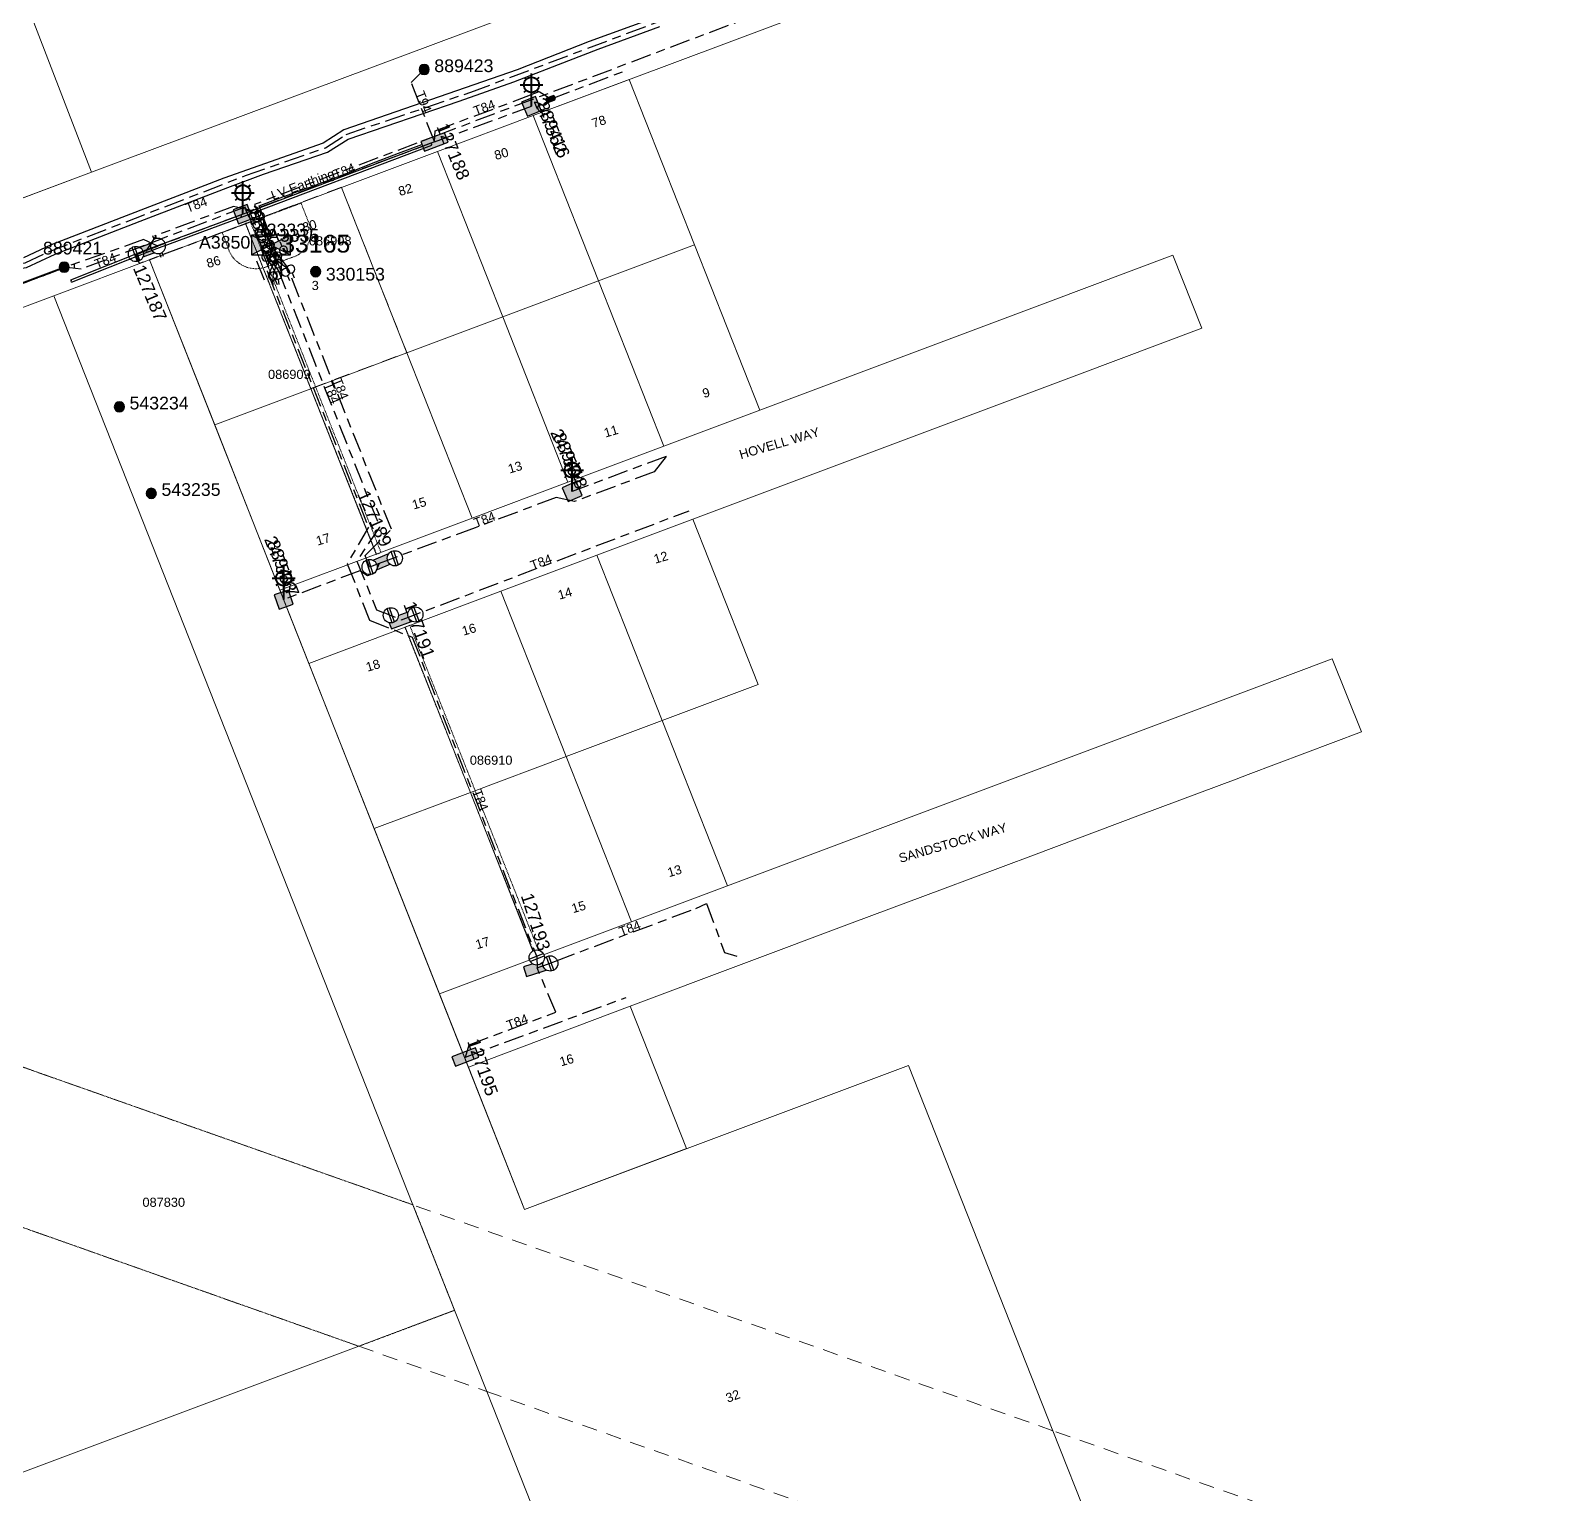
# Model space of a CAD drawing. Header units: metres. Extents: x 308997 to 310798, y 6265909 to 6266857.
# Drawn here: x 309601.7 to 309904, y 6266295.5 to 6266583.6 of the extents above; entities that cross this region are included whole.
import ezdxf
from ezdxf.enums import TextEntityAlignment as Align

# ---------------------------------------------------------------- set-up
doc = ezdxf.new("R2010")
doc.units = ezdxf.units.M
for name, pattern in [('Cable Exist OH', [1, 1, 0]), ('Cable Exist UG', [8.2, 4, -1.2, 1.8, -1.2]), ('Dash', [5, 3, -2]), ('HIDDEN', [0.375, 0.25, -0.125]), ('HIDDEN2', [0.1875, 0.125, -0.0625])]:
    doc.linetypes.add(name, pattern=pattern)
doc.layers.get('0').update_dxf_attribs({"color": 6})
for name, color, linetype, lineweight in [('Cadastre Developer_SP_EXT', 9, 'Continuous', 5), ('Cadastre Easements_SP_EXT', 9, 'Continuous', 5), ('Cadastre Land Parcels_SP_EXT', 9, 'Continuous', 5), ('Cadastre Other Property_SP_EXT', 9, 'HIDDEN', 5), ('Cadastre Roads_SP_EXT', 9, 'Continuous', 5)]:
    doc.layers.add(name, color=color, linetype=linetype, lineweight=lineweight)
for name, color, linetype in [('Equip_HV_EXT', 7, 'Continuous'), ('Equip_LV_EXT', 7, 'Continuous'), ('Equip_SP_SL_EXT', 7, 'Continuous'), ('Mains_HV_EXT', 7, 'Continuous'), ('Mains_LV_EXT', 7, 'Continuous'), ('Mains_LV_SL_EXT', 7, 'Continuous'), ('Mains_TR_EXT', 7, 'Continuous'), ('OH_Details_SP_MISC', 7, 'Continuous'), ('Sub_SP_EXT', 7, 'Continuous'), ('SupportsOH_SP_TR_HV_LV_SL_EXT', 7, 'Continuous'), ('SupportsUG_SP_LV_EXT', 7, 'Continuous'), ('SupportsUG_SP_LV_SL_EXT', 7, 'Continuous'), ('UG_Details_SP_MISC', 7, 'Continuous')]:
    doc.layers.add(name, color=color, linetype=linetype)
doc.styles.add('COLUMN_LABEL', font='arial.ttf')
doc.styles.add('iecARIAL', font='arial.ttf', dxfattribs={"height": 2})
doc.styles.add('POLE_LABEL', font='arial.ttf')
doc.styles.get("Standard").update_dxf_attribs({"font": 'arial.ttf'})
doc.styles.add('SWITCH_LABEL', font='arial.ttf', dxfattribs={"height": 2.5})
doc.linetypes.add('Cable E UG', pattern='A,6,-0.5,["E",Standard,S=1.7,R=0,X=0.5,Y=-1],-2.9', length=9.4)
doc.linetypes.add('Cable P UG', pattern='A,6,-0.5,["P",Standard,S=1.7,R=0,X=0.5,Y=-1],-2.9', length=9.4)

# ---------------------------------------------------------------- blocks, each defined once
blk = doc.blocks.new('SUB_PADMOUNT_EXT')
for points in [[(0, 0), (-3.84, 1.92), (-3.84, -1.92)], [(0, 0), (3.84, 1.92), (3.84, -1.92)]]:
    blk.add_hatch(color=256).paths.add_polyline_path(points)
for p, q in [((3.84, 1.92), (-3.84, -1.92)), ((-3.84, 1.92), (3.84, -1.92))]:
    blk.add_line(p, q)
blk.add_lwpolyline([(-3.84, -1.92), (3.84, -1.92), (3.84, 1.92), (-3.84, 1.92)], close=True)
for tag, height, flags, p in [('ASSET_NUM', 3.5, 8, (2, 2)), ('STREET_CODE', 0.2, 9, (1.5, 0)), ('CONSTRUCTED_VOLTAGE', 0.2, 9, (1.5, -0.2)), ('OPERATING_VOLTAGE', 0.2, 9, (1.5, -0.6)), ('ORIENTATION', 0.2, 9, (1.5, -0.8)), ('OWNED_BY', 0.2, 9, (1.5, -1)), ('OPERATED_BY', 0.2, 9, (1.5, -1.2)), ('SECONDARY_VOLTAGE', 0.2, 9, (1.5, -1.6)), ('STATE', 0.2, 9, (1.5, -1.8)), ('SUBSTATION_TYPE', 0.2, 9, (1.5, -2.2)), ('STREETNAME', 0.2, 9, (1.5, -3)), ('NO_PHASES', 0.2, 9, (1.5, -0.4)), ('MAINTAINED_BY', 0.2, 9, (1.5, -1.4)), ('PARENT', 0.2, 9, (1.5, -2)), ('USAGE', 0.2, 9, (1.5, -2.4)), ('LEGEND', 0.2, 9, (1.5, -2.6)), ('LOCATION', 0.2, 9, (1.5, -2.8)), ('SUBURB', 0.2, 9, (1.5, -3.2)), ('Z', 0.2, 1, (1.5, -3.6)), ('NOTES', 0.2, 9, (1.5, -3.4))]:
    blk.add_attdef(tag, text='', height=height, dxfattribs=dict(flags=flags)).set_placement(p, align=Align.MIDDLE_LEFT)
blk = doc.blocks.new('COLUMN_EXT')
blk.add_hatch(color=256).paths.add_polyline_path([(-1.49, 1.48), (-1.49, -1.49), (1.48, -1.49), (1.48, 1.48)])
blk.add_lwpolyline([(-1.49, -1.49), (1.48, -1.49), (1.48, 1.48), (-1.49, 1.48)], close=True)
for tag, height, style, flags, p in [('ASSET_NUM', 2.5, 'COLUMN_LABEL', 8, (2, 2)), ('STRUCTURE_PLANT_NUMBER', 0.2, 'POLE_LABEL', 9, (1.81, 0.03)), ('STREET_CODE', 0.2, 'COLUMN_LABEL', 9, (1.81, -0.2))]:
    blk.add_attdef(tag, text='', height=height, dxfattribs=dict(style=style, flags=flags)).set_placement(p, align=Align.MIDDLE_LEFT)
at = {"flags": 1}
blk.add_attdef('Z', (1.81, -2.35), '', height=0.2, dxfattribs=at)
at = {"flags": 9}
for tag, p in [('COLUMN_TYPE', (1.81, -0.4)), ('OWNED_BY', (1.81, -0.6)), ('STATE', (1.81, -0.8)), ('USAGE', (1.81, -1)), ('STREETNAME', (1.81, -1.6)), ('SUBURB', (1.81, -1.8)), ('LEGEND', (1.81, -1.2)), ('LOCATION', (1.81, -1.4)), ('NOTES', (1.81, -2))]:
    blk.add_attdef(tag, text='', height=0.2, dxfattribs=at).set_placement(p, align=Align.MIDDLE_LEFT)
blk = doc.blocks.new('PILLAR_EXT')
blk.add_hatch(color=256).paths.add_polyline_path([(-2.475, 0.99), (-2.475, -0.99), (2.475, -0.99), (2.475, 0.99)])
blk.add_lwpolyline([(-2.475, -0.99), (2.475, -0.99), (2.475, 0.99), (-2.475, 0.99)], close=True)
at = {"style": 'iecARIAL', "flags": 8}
blk.add_attdef('ASSET_NUM', (1.5, 3.5), '', height=2.5, dxfattribs=at)
for tag, p, flags in [('OWNED_BY', (0, -0.2), 9), ('STATE', (0, -0.4), 9), ('SUPPORT_TYPE', (0, -0.6), 9), ('STREETNAME', (0, -1.8), 9), ('SUBURB', (0, -2), 1), ('USAGE', (0, -0.8), 9), ('LEGEND', (0, -1), 9), ('LOCATION', (0, -1.2), 9), ('NOTES', (0, -1.4), 9), ('PARENT', (0, -1.6), 9)]:
    blk.add_attdef(tag, p, '', height=0.2, dxfattribs=dict(flags=flags))
blk = doc.blocks.new('SL_LANTERN_EXT')
at = {"lineweight": 40}
for p, q in [((0, 1.97), (0, 6.47)), ((-2.25, 4.22), (2.25, 4.22)), ((-1.46, 5.68), (-1.06, 5.28)), ((-1.46, 2.76), (-1.06, 3.16)), ((1.46, 5.68), (1.06, 5.28)), ((1.46, 2.76), (1.06, 3.16)), ((0, 0), (0, 2.72))]:
    blk.add_line(p, q, dxfattribs=at)
blk.add_circle((0, 4.22), 1.5, dxfattribs=at)
at = {"style": 'iecARIAL', "flags": 8}
blk.add_attdef('ASSET_NUM', (1.5, 1.5), '', height=2.5, dxfattribs=at)
for tag, p, height, flags in [('OPERATING_VOLTAGE', (0.98, -1.65), 0.2, 9), ('ORIENTATION', (0.98, -1.85), 0.2, 9), ('OWNED_BY', (0.98, -2.05), 0.2, 9), ('STATE', (0.98, -2.25), 0.2, 9), ('CONSTRUCTED_VOLTAGE', (0.98, -0.65), 0.2, 9), ('CONTROL_TYPE', (0.98, -0.85), 0.2, 9), ('LANTERN_PURPOSE', (0.98, -1.05), 0.2, 9), ('LANTERN_TYPE', (0.98, -1.25), 0.2, 9), ('NO_PHASES', (0.98, -1.45), 0.2, 9), ('USAGE', (0.98, -2.45), 0.2, 9), ('CEXIST', (0.98, -2.65), 0.2, 9), ('CNEW', (0.98, -2.85), 0.2, 9), ('CNUMBER', (0.98, -3.05), 0.2, 9), ('LNUMBER', (2.18, -3.25), 2.5, 8), ('CREMOVE', (0.98, -3.25), 0.2, 9), ('CREPLACE', (0.98, -3.45), 0.2, 9), ('LKINGHEIGHT', (0.98, -3.65), 0.2, 9), ('LBRACKET', (0.98, -3.85), 0.2, 9), ('LBRACKETVOCAB', (0.98, -4.05), 0.2, 9), ('LCATEGORY', (0.98, -4.25), 0.2, 9), ('LCHARGE1', (0.98, -4.45), 0.2, 9), ('LCHARGE1PERCENT', (0.98, -4.65), 0.2, 9), ('LCHARGE2', (0.98, -4.85), 0.2, 9), ('LCHARGE2PERCENT', (0.98, -5.05), 0.2, 9), ('LCHARGE3', (0.98, -5.25), 0.2, 9), ('LCHARGE3PERCENT', (0.98, -5.45), 0.2, 9), ('LEXIST', (0.98, -5.65), 0.2, 9), ('LLAMP', (0.98, -5.85), 0.2, 9), ('LLAMPVOCAB', (0.98, -6.05), 0.2, 9), ('STREETNAME', (0.98, -9.25), 0.2, 9), ('LMAST', (0.98, -6.25), 0.2, 9), ('LMASTVOCAB', (0.98, -6.45), 0.2, 9), ('LNEW', (0.98, -6.65), 0.2, 9), ('LANTNUMBER', (0.98, -6.85), 0.2, 9), ('LOUTREACH', (0.98, -7.25), 0.2, 9), ('LOUTREACHVOCAB', (0.98, -7.45), 0.2, 9), ('LRATECODE', (0.98, -7.65), 0.2, 9), ('LREMOVE', (0.98, -7.85), 0.2, 9), ('LREPLACE', (0.98, -8.05), 0.2, 9), ('LTYPE', (0.98, -8.25), 0.2, 9), ('LTYPEVOCAB', (0.98, -8.45), 0.2, 9), ('LEGEND', (0.98, -8.65), 0.2, 9), ('LOCATION', (0.98, -8.85), 0.2, 9), ('NOTES', (0.98, -9.05), 0.2, 9), ('SUBURB', (0.98, -9.45), 0.2, 1)]:
    blk.add_attdef(tag, p, '', height=height, dxfattribs=dict(flags=flags))
blk = doc.blocks.new('POLE_EXT')
blk.add_hatch(color=256).paths.add_polyline_path([(-1, 0, 1), (1, 0, 1)])
blk.add_lwpolyline([(-1, 0, 1), (1, 0, 1)], format="xyb", close=True)
for tag, height, flags, p in [('pNumber', 2.5, 8, (-17.84, 2.07)), ('OWNED_BY', 0.2, 9, (1.35, -0.4)), ('SPECIAL_USE', 0.2, 9, (1.35, -0.8)), ('STATE', 0.2, 9, (1.35, -1)), ('cLV', 0.2, 9, (1.35, -1.4)), ('hDepth', 0.2, 9, (1.35, -1.6)), ('hDia', 0.2, 9, (1.35, -1.8)), ('cHV', 0.2, 9, (1.35, -2)), ('PARENT', 0.2, 9, (1.35, -0.6)), ('USAGE', 0.2, 9, (1.35, -1.2)), ('LBRACKET', 0.2, 9, (1.35, -2.2)), ('LExisting', 0.2, 9, (1.35, -2.4)), ('LANTNUMBER', 0.2, 9, (1.35, -2.6)), ('LOther', 0.2, 9, (1.35, -2.8)), ('LRemove', 0.2, 9, (1.35, -3)), ('cLinedev', 0.2, 9, (1.35, -3.4)), ('pExisting', 0.2, 9, (1.35, -3.8)), ('pFooting', 0.2, 9, (1.35, -4.4)), ('pNew', 0.2, 9, (1.35, -4.6)), ('pRelocate', 0.2, 9, (1.35, -5)), ('pRemove', 0.2, 9, (1.35, -5.2)), ('pReplace', 0.2, 9, (1.35, -5.4)), ('pStay', 0.2, 9, (1.35, -5.6)), ('pType', 0.2, 9, (1.35, -5.8)), ('cspan', 0.2, 9, (1.35, -6)), ('LEGEND', 0.2, 9, (1.35, -3.2)), ('LOCATION', 0.2, 9, (1.35, -3.6)), ('PFNUMBER', 0.2, 9, (1.35, -4)), ('NEWPFNUMBER', 0.2, 9, (1.35, -4.2)), ('STREETNAME', 0.2, 9, (1.35, -6.2)), ('SUBURB', 0.2, 9, (1.35, -6.4)), ('OPERATED_BY', 0.2, 9, (1.36, -7.01)), ('NOTES', 0.2, 9, (1.35, -6.6)), ('MAINTAINED_BY', 0.2, 9, (1.36, -6.81))]:
    blk.add_attdef(tag, text='', height=height, dxfattribs=dict(flags=flags)).set_placement(p, align=Align.MIDDLE_LEFT)
at = {"style": 'POLE_LABEL'}
for tag, height, flags, p in [('ASSET_NUM', 2.5, 8, (2, 2)), ('STRUCTURE_PLANT_NUMBER', 0.2, 9, (1.35, 0.03)), ('STREET_CODE', 0.2, 9, (1.35, -0.2))]:
    blk.add_attdef(tag, text='', height=height, dxfattribs=dict(at, flags=flags)).set_placement(p, align=Align.MIDDLE_LEFT)
at = {"flags": 1}
blk.add_attdef('Z', (1.35, -7.33), '', height=0.2, dxfattribs=at)
blk = doc.blocks.new('LV_STJ_EXT')
h = blk.add_hatch(color=256)
edge = h.paths.add_edge_path()
edge.add_ellipse((-0.59, 0.13), major_axis=(0.226, 0.226), ratio=1, start_angle=45, end_angle=135)
edge.add_line((-0.91, 0.13), (-0.91, -0.13))
edge.add_ellipse((-0.59, -0.13), major_axis=(0.226, 0.226), ratio=1, start_angle=135, end_angle=225)
edge.add_line((-0.59, -0.45), (0.59, -0.45))
edge.add_ellipse((0.59, -0.13), major_axis=(-0.226, 0.226), ratio=1, start_angle=135, end_angle=225)
edge.add_line((0.91, -0.13), (0.91, 0.13))
edge.add_ellipse((0.59, 0.13), major_axis=(-0.226, 0.226), ratio=1, start_angle=225, end_angle=315)
edge.add_line((0.59, 0.45), (-0.59, 0.45))
blk.add_lwpolyline([(-0.91, 0.13), (-0.91, -0.13, 0.414214), (-0.59, -0.45), (0.59, -0.45, 0.414214), (0.91, -0.13), (0.91, 0.13, 0.414214), (0.59, 0.45), (-0.59, 0.45, 0.414214)], format="xyb", close=True)
at = {"flags": 1}
blk.add_attdef('Z', (0, 0), '', height=0.2, dxfattribs=at)
at = {"flags": 9}
for tag, p in [('ORIENTATION', (0, 0)), ('USAGE', (0, -0.2)), ('LEGEND', (0, -0.4)), ('NOTES', (0, -0.6))]:
    blk.add_attdef(tag, text='', height=0.2, dxfattribs=at).set_placement(p, align=Align.MIDDLE_LEFT)
blk = doc.blocks.new('LV_UG_LINKS_CLOSED_EXT')
blk.add_wipeout([(-1.06, 1.06), (-1.18, 0.92), (-1.29, 0.76), (-1.37, 0.59), (-1.43, 0.42), (-1.48, 0.23), (-1.49, 0.05), (-1.49, -0.14), (-1.46, -0.33), (-1.41, -0.51), (-1.33, -0.68), (-1.24, -0.84), (-1.12, -0.99), (-0.99, -1.12), (-0.84, -1.24), (-0.68, -1.33), (-0.51, -1.41), (-0.33, -1.46), (-0.14, -1.49), (0.05, -1.49), (0.23, -1.48), (0.42, -1.43), (0.59, -1.37), (0.76, -1.29), (0.92, -1.18), (1.06, -1.06), (1.18, -0.92), (1.29, -0.76), (1.37, -0.59), (1.43, -0.42), (1.48, -0.23), (1.49, -0.05), (1.49, 0.14), (1.46, 0.33), (1.41, 0.51), (1.33, 0.68), (1.24, 0.84), (1.12, 0.99), (0.99, 1.12), (0.84, 1.24), (0.68, 1.33), (0.51, 1.41), (0.33, 1.46), (0.14, 1.49), (-0.05, 1.49), (-0.23, 1.48), (-0.42, 1.43), (-0.59, 1.37), (-0.76, 1.29), (-0.92, 1.18)])
for p, q in [((-0.25, -1.48), (-0.25, 1.48)), ((0.25, -1.48), (0.25, 1.48))]:
    blk.add_line(p, q)
blk.add_circle((0, 0), 1.5)
at = {"flags": 9}
for tag, p in [('ACTUAL_STATUS', (0, 0)), ('CONSTRUCTED_VOLTAGE', (0, -0.2)), ('OPERATING_VOLTAGE', (0, -0.6)), ('ORIENTATION', (0, -0.8)), ('STATE', (0, -1)), ('SWITCH_TYPE', (0, -1.2)), ('NO_PHASES', (0, -0.4)), ('USAGE', (0, -1.4)), ('NOTES', (0, -1.6))]:
    blk.add_attdef(tag, text='', height=0.2, dxfattribs=at).set_placement(p, align=Align.MIDDLE_LEFT)
at = {"flags": 1}
blk.add_attdef('Z', (0, 0), '', height=0.2, dxfattribs=at)
blk = doc.blocks.new('LV_UG_LINKS_OPEN_EXT')
for p, q in [((-0.25, 1.47), (-0.25, 2.22)), ((0.25, 1.47), (0.25, 2.22)), ((-0.25, -1.47), (-0.25, -2.22)), ((0.25, -1.47), (0.25, -2.22))]:
    blk.add_line(p, q)
at = {"flags": 9}
for tag, p in [('ACTUAL_STATUS', (0, 0)), ('CONSTRUCTED_VOLTAGE', (0, -0.2)), ('OPERATING_VOLTAGE', (0, -0.6)), ('ORIENTATION', (0, -0.8)), ('STATE', (0, -1)), ('SWITCH_TYPE', (0, -1.2)), ('NO_PHASES', (0, -0.4)), ('USAGE', (0, -1.4)), ('NOTES', (0, -1.6))]:
    blk.add_attdef(tag, text='', height=0.2, dxfattribs=at).set_placement(p, align=Align.MIDDLE_LEFT)
at = {"flags": 1}
blk.add_attdef('Z', (0, 0), '', height=0.2, dxfattribs=at)
blk.add_wipeout([(-0.25, 1.47), (-0.43, 1.43), (-0.61, 1.36), (-0.77, 1.28), (-0.93, 1.17), (-1.07, 1.05), (-1.19, 0.9), (-1.29, 0.75), (-1.38, 0.58), (-1.44, 0.4), (-1.48, 0.22), (-1.49, 0.03), (-1.49, -0.16), (-1.45, -0.34), (-1.4, -0.52), (-1.32, -0.69), (-1.23, -0.85), (-1.11, -1), (-0.98, -1.13), (-0.83, -1.24), (-0.66, -1.34), (-0.49, -1.41), (-0.31, -1.46), (-0.13, -1.49), (0.06, -1.49), (0.25, -1.47), (0.43, -1.43), (0.61, -1.36), (0.77, -1.28), (0.93, -1.17), (1.07, -1.05), (1.19, -0.9), (1.29, -0.75), (1.38, -0.58), (1.44, -0.4), (1.48, -0.22), (1.49, -0.03), (1.49, 0.16), (1.45, 0.34), (1.4, 0.52), (1.32, 0.69), (1.23, 0.85), (1.11, 1), (0.98, 1.13), (0.83, 1.24), (0.66, 1.34), (0.49, 1.41), (0.31, 1.46), (0.13, 1.49), (-0.06, 1.49)])
blk.add_lwpolyline([(0, -1.49, 1), (0, 1.49, 1)], format="xyb", close=True)
blk = doc.blocks.new('LV_UG_DFUSE_CLOSED_EXT')
for points in [[(1, 0), (0, 0)], [(5.04, 0.73), (2.16, -0.72)], [(5.05, -0.71), (2.16, 0.72)], [(6.2, 0.01), (7.2, 0.01)]]:
    blk.add_lwpolyline(points)
for centre in [(1.8, 0), (5.4, 0.01)]:
    blk.add_circle(centre, 0.8)
at = {"flags": 9}
for tag, p in [('ACTUAL_STATUS', (0, 0)), ('CONSTRUCTED_VOLTAGE', (0, -0.2)), ('OPERATING_VOLTAGE', (0, -0.6)), ('ORIENTATION', (0, -0.8)), ('STATE', (0, -1)), ('SWITCH_TYPE', (0, -1.2)), ('NO_PHASES', (0, -0.4)), ('USAGE', (0, -1.4)), ('NOTES', (0, -1.6))]:
    blk.add_attdef(tag, text='', height=0.2, dxfattribs=at).set_placement(p, align=Align.MIDDLE_LEFT)
at = {"flags": 1}
blk.add_attdef('Z', (0, 0), '', height=0.2, dxfattribs=at)
blk = doc.blocks.new('SWG_HOLEC_SU_EXT')
blk.add_line((1.8, -2), (5.8, -2))
for points in [[(1, 0), (0, 0)], [(6.6, 0), (7.6, 0)]]:
    blk.add_lwpolyline(points)
for points in [[(1.8, -0.8, 1), (1.8, 0.8, 1)], [(5.8, -0.8, 1), (5.8, 0.8, 1)]]:
    blk.add_lwpolyline(points, format="xyb", close=True)
at = {"style": 'SWITCH_LABEL', "flags": 8}
blk.add_attdef('ASSET_NUM', text='', height=2.5, rotation=179.9544, dxfattribs=at).set_placement((-2.4, 0), align=Align.MIDDLE_LEFT)
at = {"flags": 1}
blk.add_attdef('Z', (0, 0), '', height=0.2, dxfattribs=at)
at = {"flags": 9}
for tag, p in [('ACTUAL_STATUS', (0, -0.4)), ('CONSTRUCTED_VOLTAGE', (0, -0.6)), ('OPERATING_VOLTAGE', (0, -1)), ('ORIENTATION', (0, -1.2)), ('OWNED_BY', (0, -1.4)), ('STATE', (0, -1.8)), ('SWITCH_TYPE', (0, -2)), ('STREETNAME', (0, -2.6)), ('SUBURB', (0, -2.8)), ('NO_PHASES', (0, -0.8)), ('PARENT', (0, -1.6)), ('USAGE', (0, -2.2)), ('LOCATION', (0, -2.4)), ('NOTES', (0, -3))]:
    blk.add_attdef(tag, text='', height=0.2, dxfattribs=at).set_placement(p, align=Align.MIDDLE_LEFT)
at = {"style": 'SWITCH_LABEL', "flags": 9}
blk.add_attdef('STREET_CODE', text='', height=0.2, dxfattribs=at).set_placement((0, -0.2), align=Align.MIDDLE_LEFT)

msp = doc.modelspace()

# ---------------------------------------------------------------- linework, layer by layer
at = {"layer": 'Cadastre Developer_SP_EXT', "linetype": 'Dash'}
msp.add_lwpolyline([(309662.89, 6266552.72), (309643.99, 6266545.63), (309656.86, 6266513.07), (309675.75, 6266520.17), (309662.89, 6266552.72)], close=True, dxfattribs=at)
at = {"layer": 'Cadastre Land Parcels_SP_EXT', "linetype": 'Continuous'}
for points in [[(309705.92, 6266590.27), (309602.97, 6266857.48), (309510.13, 6266824.34), (309613.64, 6266555.71), (309705.92, 6266590.27)], [(309510.13, 6266824.34), (309469.54, 6266809.86), (309433.24, 6266796.91), (309417.26, 6266791.21), (309501.59, 6266572.43), (309509.48, 6266575.46), (309550.03, 6266552.1), (309558.85, 6266535.12), (309613.64, 6266555.71), (309510.13, 6266824.34)], [(309732.44, 6266541.38), (309719.58, 6266573.93), (309700.69, 6266566.84), (309713.55, 6266534.29), (309732.44, 6266541.38)], [(309713.55, 6266534.29), (309700.69, 6266566.84), (309681.8, 6266559.75), (309694.66, 6266527.2), (309713.55, 6266534.29)], [(309694.66, 6266527.2), (309681.8, 6266559.75), (309662.91, 6266552.66), (309675.77, 6266520.11), (309694.66, 6266527.2)], [(309675.77, 6266520.11), (309662.91, 6266552.66), (309644.01, 6266545.56), (309656.87, 6266513.02), (309675.77, 6266520.11)], [(309656.87, 6266513.02), (309644.01, 6266545.56), (309625.08, 6266538.46), (309637.93, 6266505.91), (309656.87, 6266513.02)], [(309745.31, 6266508.82), (309732.44, 6266541.38), (309713.55, 6266534.29), (309726.41, 6266501.74), (309745.31, 6266508.82)], [(309625.08, 6266538.46), (309606.24, 6266531.37), (309676.99, 6266352.28), (309685.2, 6266331.5), (309691.51, 6266315.54), (309774.19, 6266106.36), (309845.66, 6266132.93), (309868.99, 6266140.98), (309817.6, 6266271), (309803.06, 6266307.79), (309774.62, 6266379.76), (309698.97, 6266351.38), (309625.08, 6266538.46)], [(309726.41, 6266501.74), (309713.55, 6266534.29), (309694.66, 6266527.2), (309707.52, 6266494.65), (309726.41, 6266501.74)], [(309707.52, 6266494.65), (309694.66, 6266527.2), (309675.77, 6266520.11), (309688.63, 6266487.56), (309707.52, 6266494.65)], [(309688.63, 6266487.56), (309675.77, 6266520.11), (309656.87, 6266513.02), (309669.73, 6266480.47), (309688.63, 6266487.56)], [(309669.73, 6266480.47), (309656.87, 6266513.02), (309637.93, 6266505.91), (309650.79, 6266473.36), (309669.73, 6266480.47)], [(309573.82, 6266357.12), (309559.32, 6266393.82), (309518.05, 6266498.3), (309508.61, 6266494.78), (309546.73, 6266398.29), (309561.22, 6266361.6), (309587.56, 6266294.93), (309715.12, 6266084.4), (309721.04, 6266086.6), (309774.19, 6266106.36), (309691.51, 6266315.54), (309685.2, 6266331.5), (309666.33, 6266324.43), (309596.99, 6266298.45), (309573.82, 6266357.12)], [(309744.97, 6266454.78), (309732.11, 6266487.32), (309713.22, 6266480.23), (309726.08, 6266447.68), (309744.97, 6266454.78)], [(309726.08, 6266447.68), (309713.22, 6266480.23), (309694.32, 6266473.14), (309707.18, 6266440.59), (309726.08, 6266447.68)], [(309707.18, 6266440.59), (309694.32, 6266473.14), (309675.43, 6266466.05), (309688.29, 6266433.5), (309707.18, 6266440.59)], [(309688.29, 6266433.5), (309675.43, 6266466.05), (309656.49, 6266458.94), (309669.34, 6266426.39), (309688.29, 6266433.5)], [(309738.94, 6266415.13), (309726.08, 6266447.68), (309707.18, 6266440.59), (309720.04, 6266408.04), (309738.94, 6266415.13)], [(309720.04, 6266408.04), (309707.18, 6266440.59), (309688.29, 6266433.5), (309701.15, 6266400.95), (309720.04, 6266408.04)], [(309701.15, 6266400.95), (309688.29, 6266433.5), (309669.34, 6266426.39), (309682.2, 6266393.84), (309701.15, 6266400.95)], [(309730.88, 6266363.35), (309719.8, 6266391.4), (309687.9, 6266379.43), (309698.97, 6266351.38), (309730.88, 6266363.35)]]:
    msp.add_lwpolyline(points, close=True, dxfattribs=at)
msp.add_lwpolyline([(309596.99, 6266298.45), (309666.33, 6266324.43), (309685.2, 6266331.5), (309676.99, 6266352.28), (309606.24, 6266531.37), (309606.24, 6266531.37), (309560.51, 6266514.22)], dxfattribs=at)
at = {"layer": 'Cadastre Other Property_SP_EXT', "linetype": 'HIDDEN2'}
for points in [[(309639.42, 6266543.82), (309640.79, 6266540.17), (309640.79, 6266540.17, 0.394445), (309647.93, 6266536.99), (309647.93, 6266536.99), (309653.07, 6266538.88), (309653.07, 6266538.88, 0.467809), (309656.37, 6266545.98), (309656.37, 6266545.98), (309654.95, 6266549.59), (309639.42, 6266543.82)], [(309666.33, 6266324.43), (309685.2, 6266331.5), (309676.99, 6266352.28), (309591.26, 6266382.55), (309591.26, 6266382.55, 0.136679), (309570.8, 6266364.76), (309570.8, 6266364.76), (309573.82, 6266357.12), (309666.33, 6266324.43)]]:
    msp.add_lwpolyline(points, format="xyb", close=True, dxfattribs=at)
for points in [[(309644.01, 6266545.55), (309669.83, 6266480.41), (309670.69, 6266480.8), (309644.95, 6266545.94), (309644.01, 6266545.55)], [(309675.4, 6266466.05), (309701.22, 6266400.99), (309702.08, 6266401.46), (309676.34, 6266466.44), (309675.4, 6266466.05)]]:
    msp.add_lwpolyline(points, close=True, dxfattribs=at)
at = {"layer": 'Cadastre Roads_SP_EXT', "linetype": 'Continuous'}
msp.add_lwpolyline([(309351.06, 6266435.64), (309394.53, 6266451.95), (309417.28, 6266460.49), (309499.19, 6266491.24), (309508.61, 6266494.78), (309518.05, 6266498.3), (309560.51, 6266514.22), (309606.24, 6266531.37), (309625.08, 6266538.46), (309644.01, 6266545.56), (309662.91, 6266552.66), (309681.8, 6266559.75), (309700.69, 6266566.84), (309776.32, 6266595.23), (309795.18, 6266602.34), (309800.88, 6266604.47), (309798.19, 6266624.91), (309705.92, 6266590.27), (309613.64, 6266555.71), (309521.39, 6266521.04), (309501.93, 6266513.72), (309435.8, 6266488.86), (309370.5, 6266464.37)], dxfattribs=at)
for points in [[(309675.43, 6266466.05), (309694.32, 6266473.14), (309713.22, 6266480.23), (309732.11, 6266487.32), (309751, 6266494.41), (309769.92, 6266501.51), (309788.83, 6266508.61), (309807.74, 6266515.69), (309832.37, 6266524.94), (309826.67, 6266539.35), (309802.04, 6266530.1), (309783.14, 6266523.02), (309764.22, 6266515.92), (309745.31, 6266508.82), (309726.41, 6266501.74), (309707.52, 6266494.65), (309688.63, 6266487.56), (309669.73, 6266480.47), (309650.79, 6266473.36), (309656.49, 6266458.94), (309675.43, 6266466.05)], [(309719.8, 6266391.4), (309741.66, 6266399.61), (309763.53, 6266407.81), (309781.33, 6266414.48), (309799.22, 6266421.19), (309820.29, 6266429.09), (309839.14, 6266436.16), (309841.51, 6266437.05), (309863.82, 6266445.43), (309858.06, 6266459.82), (309833.45, 6266450.58), (309814.56, 6266443.5), (309795.65, 6266436.4), (309776.73, 6266429.31), (309757.83, 6266422.23), (309738.94, 6266415.13), (309720.04, 6266408.04), (309701.15, 6266400.95), (309682.2, 6266393.84), (309687.9, 6266379.43), (309719.8, 6266391.4)]]:
    msp.add_lwpolyline(points, close=True, dxfattribs=at)
at = {"layer": 'Mains_HV_EXT', "linetype": 'Cable Exist UG'}
msp.add_lwpolyline([(309800.47, 6266607.74), (309645.76, 6266549.34), (309647.49, 6266544.77), (309649.06, 6266541.39)], dxfattribs=at)
at = {"layer": 'Mains_HV_EXT', "linetype": 'Cable P UG'}
msp.add_lwpolyline([(309723.85, 6266585.86), (309711.72, 6266581.42), (309697.53, 6266575.87), (309663.36, 6266564.04), (309659.29, 6266561.43), (309639.73, 6266554.52), (309620.47, 6266547.12), (309605.72, 6266541.39), (309600.29, 6266538.83)], dxfattribs=at)
at = {"layer": 'Mains_HV_EXT', "linetype": 'Cable E UG'}
for points in [[(309669.69, 6266557.73), (309674.15, 6266559.44)], [(309674.15, 6266559.44), (309678.75, 6266561.17)], [(309665.19, 6266555.97), (309669.69, 6266557.71)], [(309656.21, 6266552.58), (309660.7, 6266554.27)], [(309660.77, 6266554.25), (309665.2, 6266555.98)], [(309646.67, 6266549.09), (309651.67, 6266550.99)], [(309651.72, 6266550.99), (309656.21, 6266552.64)], [(309648.81, 6266543.41), (309646.67, 6266549.09)]]:
    msp.add_lwpolyline(points, dxfattribs=at)
at = {"layer": 'Mains_HV_EXT', "linetype": 'Cable Exist OH'}
msp.add_lwpolyline([(309479.68, 6266488.15), (309608.4, 6266536.92)], dxfattribs=at)
at = {"layer": 'Mains_HV_EXT', "linetype": 'Continuous'}
msp.add_lwpolyline([(309610.26, 6266536.8, 0.329794), (309610.16, 6266537.61)], format="xyb", dxfattribs=at)
at = {"layer": 'Mains_LV_EXT', "linetype": 'Cable Exist UG'}
for points in [[(309681.2, 6266561.75), (309676.64, 6266573.36), (309679.19, 6266575.91)], [(309704.06, 6266570.1), (309719.08, 6266575.78)], [(309681.2, 6266561.67), (309681.34, 6266563.85), (309681.34, 6266563.85), (309699.28, 6266570.58), (309701.88, 6266571.56), (309704.12, 6266570.12)]]:
    msp.add_lwpolyline(points, dxfattribs=at)
at = {"layer": 'Mains_LV_EXT', "linetype": 'Cable Exist OH'}
msp.add_lwpolyline([(309608.38, 6266536.89), (309591.95, 6266530.85)], dxfattribs=at)
at = {"layer": 'Mains_LV_SL_EXT', "linetype": 'Cable Exist UG'}
for points in [[(309681.23, 6266561.66), (309700.34, 6266568.68)], [(309726.87, 6266499.71), (309708.36, 6266492.79)], [(309687.32, 6266381.4), (309718.96, 6266393.13)]]:
    msp.add_lwpolyline(points, dxfattribs=at)
at = {"layer": 'OH_Details_SP_MISC', "color": 7, "linetype": 'Continuous', "flags": 128}
msp.add_lwpolyline([(309608.27, 6266536.98), (309591.95, 6266530.85), (309542.67, 6266512.3), (309479.68, 6266488.15), (309449.79, 6266476.92), (309419.67, 6266465.71)], dxfattribs=at)
at = {"layer": 'UG_Details_SP_MISC'}
for p, q in [((309643.06, 6266547.28), (309680.55, 6266561.47)), ((309643.22, 6266546.83), (309680.72, 6266561.02)), ((309680.55, 6266561.47), (309680.64, 6266561.24)), ((309680.72, 6266561.02), (309680.64, 6266561.24)), ((309643.06, 6266547.28), (309643.14, 6266547.05)), ((309643.22, 6266546.83), (309643.14, 6266547.05)), ((309609.56, 6266534.5), (309609.64, 6266534.28)), ((309609.73, 6266534.06), (309609.64, 6266534.28))]:
    msp.add_line(p, q, dxfattribs=at)

# ---------------------------------------------------------------- block references
at = {"layer": 'Equip_HV_EXT'}
ref = msp.add_blockref('SWG_HOLEC_SU_EXT', (309648.23, 6266543.06), dxfattribs=dict(at, rotation=291.9861369599129))
ref.add_attrib('ASSET_NUM', 'A3333', dxfattribs={"layer": '0', "height": 2.5, "style": 'SWITCH_LABEL'}).set_placement((309645.84, 6266544.31), align=Align.MIDDLE_LEFT)
ref = msp.add_blockref('SWG_HOLEC_SU_EXT', (309650.83, 6266542), dxfattribs=dict(at, rotation=291.1573957727568))
ref.add_attrib('ASSET_NUM', 'A3335', dxfattribs={"layer": '0', "height": 2.5, "style": 'SWITCH_LABEL'}).set_placement((309648.43, 6266543.25), align=Align.MIDDLE_LEFT)
ref = msp.add_blockref('SWG_HOLEC_SU_EXT', (309647.33, 6266540.63), dxfattribs=dict(at, rotation=292.2229761773572))
ref.add_attrib('ASSET_NUM', 'A3850', dxfattribs={"layer": '0', "height": 2.5, "style": 'SWITCH_LABEL'}).set_placement((309644.94, 6266541.88), align=Align.MIDDLE_RIGHT)
at = {"layer": 'Equip_LV_EXT'}
for name, p, rotation in [('LV_STJ_EXT', (309704.12, 6266570.12), 20.72489441571757), ('LV_UG_DFUSE_CLOSED_EXT', (309648.71, 6266541.99), 109.9049095481916), ('LV_UG_DFUSE_CLOSED_EXT', (309649.09, 6266540.65), 272.1716559994423), ('LV_UG_DFUSE_CLOSED_EXT', (309649.33, 6266540.66), 279.9442026139942), ('LV_UG_DFUSE_CLOSED_EXT', (309649.49, 6266540.81), 296.3362738819706)]:
    msp.add_blockref(name, p, dxfattribs=dict(at, rotation=rotation))
at = {"layer": 'Equip_SP_SL_EXT'}
ref = msp.add_blockref('SL_LANTERN_EXT', (309700.34, 6266568.68), dxfattribs=at)
ref.add_attrib('ASSET_NUM', '247562', dxfattribs={"layer": '0', "height": 2.5, "rotation": 292.8737, "style": 'iecARIAL'}).set_placement((309701.84, 6266570.18), align=Align.MIDDLE_LEFT)
ref = msp.add_blockref('SL_LANTERN_EXT', (309643.47, 6266547.43), dxfattribs=at)
ref.add_attrib('ASSET_NUM', '247561', dxfattribs={"layer": '0', "height": 2.5, "rotation": 293.6907, "style": 'iecARIAL'}).set_placement((309644.97, 6266548.93), align=Align.MIDDLE_LEFT)
ref = msp.add_blockref('SL_LANTERN_EXT', (309708.36, 6266492.79), dxfattribs=at)
ref.add_attrib('ASSET_NUM', '247564', dxfattribs={"layer": '0', "height": 2.5, "rotation": 293.9329, "style": 'iecARIAL'}).set_placement((309709.86, 6266494.29), align=Align.MIDDLE_RIGHT)
ref = msp.add_blockref('SL_LANTERN_EXT', (309651.53, 6266471.51), dxfattribs=at)
ref.add_attrib('ASSET_NUM', '247563', dxfattribs={"layer": '0', "height": 2.5, "rotation": 291.3122, "style": 'iecARIAL'}).set_placement((309653.03, 6266473.01), align=Align.MIDDLE_RIGHT)
at = {"layer": 'Sub_SP_EXT'}
ref = msp.add_blockref('SUB_PADMOUNT_EXT', (309649.04, 6266541.36), dxfattribs=at)
ref.add_attrib('ASSET_NUM', '33165', dxfattribs={"layer": '0', "height": 3.5}).set_placement((309651.04, 6266541.61), align=Align.MIDDLE_LEFT)
at = {"layer": 'SupportsOH_SP_TR_HV_LV_SL_EXT'}
ref = msp.add_blockref('POLE_EXT', (309679.19, 6266575.91), dxfattribs=at)
ref.add_attrib('ASSET_NUM', '889423', dxfattribs={"layer": '0', "height": 2.5, "style": 'POLE_LABEL'}).set_placement((309681.19, 6266576.66), align=Align.MIDDLE_LEFT)
ref = msp.add_blockref('POLE_EXT', (309608.27, 6266536.98), dxfattribs=at)
ref.add_attrib('ASSET_NUM', '889421', dxfattribs={"layer": '0', "height": 2.5, "style": 'POLE_LABEL'}).set_placement((309604.11, 6266540.74), align=Align.MIDDLE_LEFT)
ref = msp.add_blockref('POLE_EXT', (309657.82, 6266536.1), dxfattribs=at)
ref.add_attrib('ASSET_NUM', '330153', dxfattribs={"layer": '0', "height": 2.5, "style": 'POLE_LABEL'}).set_placement((309659.82, 6266536.85), align=Align.TOP_LEFT)
ref = msp.add_blockref('POLE_EXT', (309619.15, 6266509.46), dxfattribs=dict(at, rotation=359.7812119733737))
ref.add_attrib('ASSET_NUM', '543234', dxfattribs={"layer": '0', "height": 2.5, "style": 'POLE_LABEL'}).set_placement((309621.15, 6266510.21), align=Align.MIDDLE_LEFT)
ref = msp.add_blockref('POLE_EXT', (309625.44, 6266492.43), dxfattribs=at)
ref.add_attrib('ASSET_NUM', '543235', dxfattribs={"layer": '0', "height": 2.5, "style": 'POLE_LABEL'}).set_placement((309627.44, 6266493.18), align=Align.MIDDLE_LEFT)
at = {"layer": 'SupportsUG_SP_LV_EXT'}
ref = msp.add_blockref('PILLAR_EXT', (309681.23, 6266561.66), dxfattribs=dict(at, rotation=200.6876584216344))
ref.add_attrib('ASSET_NUM', '127188', dxfattribs={"layer": '0', "height": 2.5, "rotation": 292.17, "style": 'iecARIAL'}).set_placement((309682.73, 6266565.16), align=Align.MIDDLE_LEFT)
ref = msp.add_blockref('PILLAR_EXT', (309624.42, 6266540.27), dxfattribs=dict(at, rotation=199.8171527005225))
ref.add_attrib('ASSET_NUM', '127187', dxfattribs={"layer": '0', "height": 2.5, "rotation": 292.7196, "style": 'iecARIAL'}).set_placement((309622.94, 6266537.29), align=Align.MIDDLE_LEFT)
ref = msp.add_blockref('PILLAR_EXT', (309670.3, 6266478.63), dxfattribs=dict(at, rotation=22.79870905748418))
ref.add_attrib('ASSET_NUM', '127189', dxfattribs={"layer": '0', "height": 2.5, "rotation": 293.7134, "style": 'iecARIAL'}).set_placement((309671.8, 6266482.13), align=Align.MIDDLE_RIGHT)
ref = msp.add_blockref('PILLAR_EXT', (309674.73, 6266467.52), dxfattribs=dict(at, rotation=200.5745175037512))
ref.add_attrib('ASSET_NUM', '127191', dxfattribs={"layer": '0', "height": 2.5, "rotation": 290.0191, "style": 'iecARIAL'}).set_placement((309676.23, 6266471.02), align=Align.MIDDLE_LEFT)
ref = msp.add_blockref('PILLAR_EXT', (309701.44, 6266398.97), dxfattribs=dict(at, rotation=17.29392886550833))
ref.add_attrib('ASSET_NUM', '127193', dxfattribs={"layer": '0', "height": 2.5, "rotation": 287.7058, "style": 'iecARIAL'}).set_placement((309702.94, 6266402.47), align=Align.MIDDLE_RIGHT)
ref = msp.add_blockref('PILLAR_EXT', (309687.32, 6266381.4), dxfattribs=dict(at, rotation=200.8522537782347))
ref.add_attrib('ASSET_NUM', '127195', dxfattribs={"layer": '0', "height": 2.5, "rotation": 289.2414, "style": 'iecARIAL'}).set_placement((309688.82, 6266384.9), align=Align.MIDDLE_LEFT)
at = {"layer": 'SupportsUG_SP_LV_SL_EXT'}
ref = msp.add_blockref('COLUMN_EXT', (309700.34, 6266568.68), dxfattribs=dict(at, rotation=22.20347847156268))
ref.add_attrib('ASSET_NUM', '889416', dxfattribs={"layer": '0', "height": 2.5, "rotation": 292.8737, "style": 'COLUMN_LABEL'}).set_placement((309702.34, 6266569.43), align=Align.MIDDLE_LEFT)
ref = msp.add_blockref('COLUMN_EXT', (309643.47, 6266547.43), dxfattribs=dict(at, rotation=21.12471918000993))
ref.add_attrib('ASSET_NUM', '889415', dxfattribs={"layer": '0', "height": 2.5, "rotation": 293.6907, "style": 'COLUMN_LABEL'}).set_placement((309645.47, 6266548.18), align=Align.MIDDLE_LEFT)
ref = msp.add_blockref('COLUMN_EXT', (309708.36, 6266492.79), dxfattribs=dict(at, rotation=23.63438470207615))
ref.add_attrib('ASSET_NUM', '889418', dxfattribs={"layer": '0', "height": 2.5, "rotation": 293.9329, "style": 'COLUMN_LABEL'}).set_placement((309710.36, 6266493.54), align=Align.MIDDLE_RIGHT)
ref = msp.add_blockref('COLUMN_EXT', (309651.53, 6266471.51), dxfattribs=dict(at, rotation=19.0261320340132))
ref.add_attrib('ASSET_NUM', '889417', dxfattribs={"layer": '0', "height": 2.5, "rotation": 291.3122, "style": 'COLUMN_LABEL'}).set_placement((309653.53, 6266472.26), align=Align.MIDDLE_RIGHT)

# ---------------------------------------------------------------- texts
at = {"layer": 'Cadastre Developer_SP_EXT'}
msp.add_text('3', height=1.8, dxfattribs=at).set_placement((309657.04, 6266532.48))
at = {"layer": 'Cadastre Land Parcels_SP_EXT'}
for s, rotation, p in [('78', 17.796, (309712.56, 6266564.4)), ('80', 16.4264, (309693.31, 6266558.08)), ('82', 16.4262, (309674.42, 6266550.99)), ('30', 16.4279, (309655.52, 6266543.89)), ('86', 16.4268, (309636.61, 6266536.79)), ('9', 16.0373, (309734.31, 6266511.19)), ('11', 16.4223, (309714.91, 6266503.41)), ('13', 16.4233, (309696.01, 6266496.32)), ('15', 16.4256, (309677.12, 6266489.23)), ('17', 16.4205, (309658.2, 6266482.13)), ('12', 16.4187, (309724.73, 6266478.56)), ('14', 16.4233, (309705.83, 6266471.47)), ('16', 16.4249, (309686.94, 6266464.38)), ('18', 16.4221, (309668.02, 6266457.28)), ('13', 16.4226, (309727.43, 6266416.81)), ('15', 16.418, (309708.53, 6266409.72)), ('17', 16.4256, (309689.61, 6266402.62)), ('16', 16.423, (309706.17, 6266379.54)), ('32', 20.6042, (309739.01, 6266313.28))]:
    msp.add_text(s, height=1.8, rotation=rotation, dxfattribs=at).set_placement(p)
at = {"layer": 'Cadastre Other Property_SP_EXT'}
for s, p in [('086908', (309656.49, 6266541.27)), ('086909', (309648.44, 6266514.97)), ('086910', (309688.19, 6266438.97)), ('087830', (309623.7, 6266351.89))]:
    msp.add_text(s, height=1.8, dxfattribs=at).set_placement(p)
at = {"layer": 'Cadastre Roads_SP_EXT'}
for s, rotation, p in [('HOVELL WAY', 16.4096, (309741.58, 6266499.15)), ('SANDSTOCK WAY', 16.3894, (309773, 6266419.63))]:
    msp.add_text(s, height=1.8, rotation=rotation, dxfattribs=at).set_placement(p)
at = {"layer": 'Mains_HV_EXT'}
msp.add_text('LV Earthing', height=1.8, rotation=20.2019, dxfattribs=at).set_placement((309649.42, 6266550.17))
at = {"layer": 'Mains_LV_EXT'}
for s, rotation, p in [('T94', 291.4506, (309677.46, 6266571.26)), ('T84', 20.5752, (309689.32, 6266566.84)), ('T84', 20.5475, (309661.72, 6266554.35)), ('T84', 20.5752, (309632.61, 6266547.69)), ('T84', 20.6052, (309614.67, 6266536.68)), ('T84', 291.5682, (309659.35, 6266513.9)), ('T84', 291.4775, (309661.13, 6266514.73)), ('T84', 20.5086, (309689.37, 6266485.68)), ('T84', 20.7735, (309700.52, 6266477.3)), ('T84', 291.2686, (309688.68, 6266433.74)), ('T84', 20.546, (309717.99, 6266405.16)), ('T84', 20.5086, (309695.83, 6266386.74))]:
    msp.add_text(s, height=1.8, rotation=rotation, dxfattribs=at).set_placement(p)

# ---------------------------------------------------------------- next in the draw order: block references
at = {"layer": 'Equip_LV_EXT'}
for name, p, rotation in [('LV_UG_LINKS_OPEN_EXT', (309626.77, 6266541.15), 21.03751094161676), ('LV_UG_LINKS_CLOSED_EXT', (309673.42, 6266479.64), 18.43494890729296), ('LV_UG_LINKS_CLOSED_EXT', (309677.46, 6266468.57), 20.28255885565712), ('LV_UG_LINKS_CLOSED_EXT', (309704.03, 6266399.84), 19.09349182593662)]:
    msp.add_blockref(name, p, dxfattribs=dict(at, rotation=rotation))

# ---------------------------------------------------------------- next in the draw order: block references
for p, rotation in [((309622.42, 6266539.58), 21.11349995545879), ((309668.45, 6266477.92), 18.65363398139039), ((309672.63, 6266468.41), 18.54577216851504), ((309701.37, 6266401), 291.354377225241)]:
    msp.add_blockref('LV_UG_LINKS_CLOSED_EXT', p, dxfattribs=dict(at, rotation=rotation))

# ---------------------------------------------------------------- next in the draw order: linework, layer by layer
at = {"layer": 'Cadastre Easements_SP_EXT', "linetype": 'Dash'}
msp.add_lwpolyline([(309929.07, 6266263.33), (309803.06, 6266307.79), (309676.99, 6266352.28), (309559.32, 6266393.82), (309546.73, 6266398.29), (309534.15, 6266402.78), (309424.86, 6266441.32), (309394.53, 6266451.95), (309351.06, 6266435.64), (309439.35, 6266404.67), (309548.65, 6266366.09), (309561.22, 6266361.6), (309573.82, 6266357.12), (309666.33, 6266324.43), (309691.51, 6266315.54), (309817.6, 6266271), (309943.62, 6266226.48)], dxfattribs=at)
at = {"layer": 'Mains_HV_EXT', "linetype": 'Cable E UG'}
msp.add_lwpolyline([(309459.7, 6266484.36), (309468.92, 6266487.03), (309473.48, 6266488.93), (309483.93, 6266493.77), (309504.69, 6266501.71), (309537.4, 6266513.87), (309558.42, 6266521.68), (309574.35, 6266528.24), (309578.03, 6266529.44), (309587.5, 6266532.55), (309597.99, 6266536.5), (309600.87, 6266536.89), (309606.51, 6266539.55), (309623.22, 6266546.05), (309640.52, 6266552.68), (309647.54, 6266555.28), (309660.16, 6266559.61), (309664.23, 6266562.22), (309686.11, 6266569.66), (309696.86, 6266573.5), (309707.72, 6266577.7), (309713.44, 6266579.92), (309725.64, 6266584.39)], dxfattribs=at)
at = {"layer": 'Mains_HV_EXT', "linetype": 'Cable Exist UG'}
msp.add_lwpolyline([(309649.04, 6266541.36), (309647.33, 6266540.63), (309643.96, 6266548.81), (309643.96, 6266548.81), (309624.02, 6266541.26), (309611.62, 6266536.6), (309608.27, 6266536.98)], dxfattribs=at)
at = {"layer": 'Mains_LV_EXT', "linetype": 'Cable Exist UG'}
for points in [[(309681.23, 6266561.66), (309645.15, 6266548.14), (309641.63, 6266548.94), (309641.63, 6266548.94), (309626.38, 6266543.22), (309624.42, 6266540.27)], [(309649.04, 6266541.36), (309646.89, 6266546.62), (309623.1, 6266537.69), (309623.1, 6266537.69), (309622.44, 6266539.44), (309624.42, 6266540.27)], [(309624.49, 6266540.34), (309626.76, 6266541.15), (309626.76, 6266541.15), (309623.93, 6266542.41), (309608.2, 6266536.9)], [(309649.09, 6266541.39), (309648.27, 6266536.17), (309648.27, 6266536.17), (309668.25, 6266485.74), (309664.03, 6266478.57), (309668.45, 6266467.44), (309676.86, 6266464.09), (309701.37, 6266401.15), (309701.44, 6266398.97)], [(309649.02, 6266541.3), (309650.42, 6266536.42), (309650.42, 6266536.42), (309670.42, 6266485.8), (309665.92, 6266479.08), (309669.8, 6266469.5), (309674.73, 6266467.52)], [(309670.3, 6266478.63), (309668.43, 6266477.88), (309668.43, 6266477.88), (309667.55, 6266480.17), (309672.73, 6266485.35), (309652.23, 6266537.06), (309649.04, 6266541.36)], [(309726.87, 6266499.71), (309724.49, 6266496.68), (309724.49, 6266496.68), (309708.84, 6266490.83), (309705.23, 6266491.61), (309705.23, 6266491.61), (309689.25, 6266485.64), (309670.3, 6266478.63)], [(309674.73, 6266467.52), (309731.41, 6266489.02)], [(309701.44, 6266398.97), (309705.04, 6266400.31), (309705.04, 6266400.31), (309732.7, 6266410.67), (309734.84, 6266411.62), (309734.84, 6266411.62), (309738.38, 6266401.98), (309740.77, 6266401.26)], [(309687.32, 6266381.4), (309688.06, 6266383.83), (309688.06, 6266383.83), (309705.12, 6266390.21), (309701.44, 6266398.97)]]:
    msp.add_lwpolyline(points, dxfattribs=at)
at = {"layer": 'Mains_LV_SL_EXT', "linetype": 'Cable Exist UG'}
for points in [[(309643.47, 6266547.43), (309624.42, 6266540.27)], [(309670.3, 6266478.63), (309669.52, 6266476.75), (309668.06, 6266476.2), (309666.51, 6266477.18), (309651.53, 6266471.51)]]:
    msp.add_lwpolyline(points, dxfattribs=at)
at = {"layer": 'Mains_TR_EXT', "linetype": 'Cable Exist UG'}
msp.add_lwpolyline([(309459.66, 6266485.42), (309469.72, 6266488.35), (309483.06, 6266494.47), (309505.29, 6266503.01), (309527.69, 6266511.24), (309556.92, 6266522.2), (309564.78, 6266525.28), (309572.13, 6266528.39), (309586.19, 6266533.22), (309597.74, 6266537.48), (309600.58, 6266537.86), (309605.17, 6266540.02), (309644.01, 6266555.04), (309659.73, 6266560.52), (309663.8, 6266563.13), (309688.38, 6266571.46), (309728.18, 6266586.41), (309794.39, 6266611.32), (309822.2, 6266621.67), (309885.46, 6266645.35)], dxfattribs=at)
at = {"layer": 'UG_Details_SP_MISC'}
for p, q in [((309624.46, 6266540.41), (309643.06, 6266547.28)), ((309624.63, 6266539.96), (309643.22, 6266546.83)), ((309609.56, 6266534.5), (309624.46, 6266540.41)), ((309609.73, 6266534.06), (309624.63, 6266539.96)), ((309624.46, 6266540.41), (309624.54, 6266540.18)), ((309624.63, 6266539.96), (309624.54, 6266540.18))]:
    msp.add_line(p, q, dxfattribs=at)

doc.saveas('drawing.dxf')
